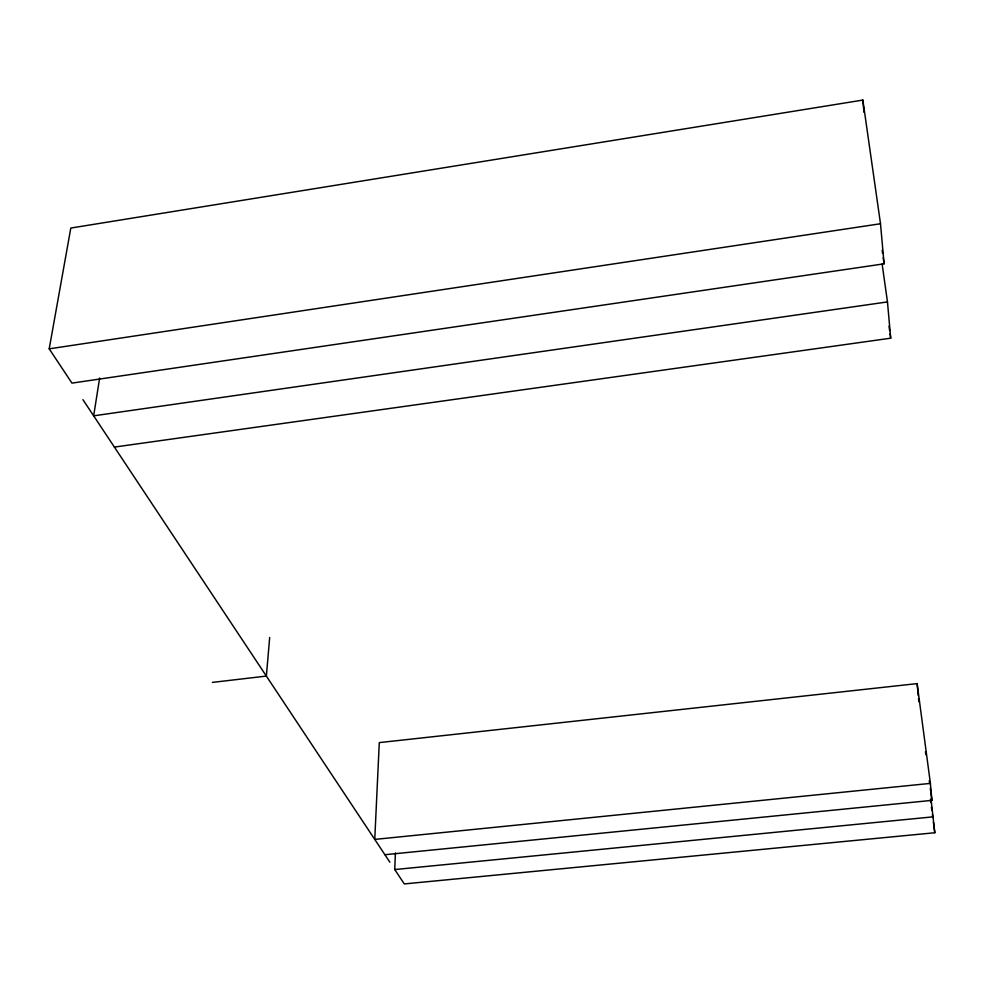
<?xml version="1.0" encoding="UTF-8"?>
<svg xmlns="http://www.w3.org/2000/svg" width="984" height="984" viewBox="0 0 984 984"><rect width="100%" height="100%" fill="white"/><g stroke="black" fill="none" stroke-linecap="round" stroke-linejoin="round"><path stroke-width="1.48" d="M930.987 798.774L934.8 832.747L404.289 883.927L394.744 869.548L395.408 853.005M269.678 637.472L266.369 676.082L212.384 682.404M99.642 377.991L93.665 415.838L887.47 301.916L882.119 263.97M49.2 348.84L70.811 228.054L862.845 100.073L880.508 223.749L884.075 263.823L71.955 383.12L49.2 348.84L880.508 223.749M114.402 447.093L890.704 338.188L887.47 301.916M930.397 783.387L917.125 683.609L379.283 742.612L374.756 839.413L930.397 783.387L931.909 800.373L384.904 854.715M394.744 869.548L933.385 816.818M82.927 399.664L389.873 862.193M882.168 250.354L882.586 253.343M883.226 257.833L884.075 263.823M889.019 326.147L889.647 330.661M890.077 333.674L890.704 338.188M925.452 751.739L925.858 754.777M929.29 780.62L929.696 783.658M930.298 788.221L931.909 800.373M930.397 799.512L930.803 802.526M931.405 807.064L931.799 810.078M932.401 814.617L932.795 817.63M933.398 822.169L934.8 832.747M862.845 100.073L863.977 112.299M917.125 683.609L918.244 695.602M918.515 698.603L918.798 701.604"/></g></svg>
